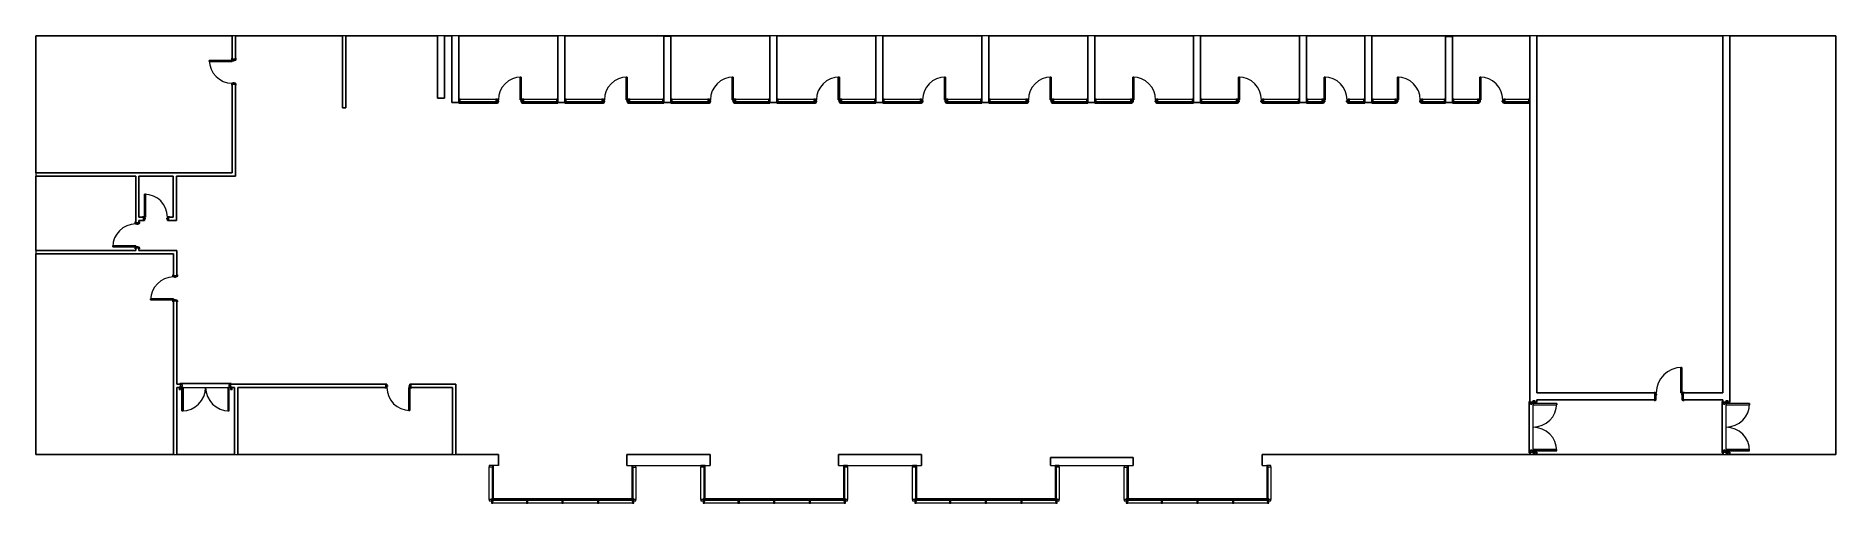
# Model space of a CAD drawing. Header units: millimetres. Extents: x -33192 to 31868, y -11449 to 5444.
import ezdxf

# ---------------------------------------------------------------- set-up
doc = ezdxf.new("R2010")
doc.units = ezdxf.units.MM
for name, color, linetype, lineweight in [('A-DOOR', 31, 'Continuous', 9), ('A-DOOR-FRAM', 31, 'Continuous', 18), ('A-GLAZ-CURT', 52, 'Continuous', 9), ('A-GLAZ-CWMG', 51, 'Continuous', 9), ('A-WALL', 113, 'Continuous', 9), ('A-WALL-PATT', 111, 'Continuous', 25), ('I-WALL', 2, 'Continuous', 9)]:
    doc.layers.add(name, color=color, linetype=linetype, lineweight=lineweight)
pattern_1 = [(0, (0, 0), (812.8, 203.2), [33.528, -576.072, 33.528, -576.072, -3251.2]), (0, (0, 0), (812.8, 203.2), [-1219.2, 33.528, -1185.672, 33.528, -576.072, -1422.4]), (0, (0, 0), (812.8, 203.2), [-3048, 33.528, -372.872, 33.528, -982.472]), (120, (304.8, 101.6), (-582.3764, 602.3054), [33.528, -576.072, 33.528, -576.072, -3251.2]), (120, (304.8, 101.6), (-582.3764, 602.3054), [-1219.2, 33.528, -1185.672, 33.528, -576.072, -1422.4]), (120, (304.8, 101.6), (-582.3764, 602.3054), [-3048, 33.528, -372.872, 33.528, -982.472]), (240, (406.4, 508), (-230.4236, -805.5054), [33.528, -576.072, 33.528, -576.072, -3251.2]), (240, (406.4, 508), (-230.4236, -805.5054), [-1219.2, 33.528, -1185.672, 33.528, -576.072, -1422.4]), (240, (406.4, 508), (-230.4236, -805.5054), [-3048, 33.528, -372.872, 33.528, -982.472])]

# ---------------------------------------------------------------- blocks, each defined once
blk = doc.blocks.new('System Panel - Glazed-310143-Level 0')
at = {"layer": 'A-GLAZ-CURT', "lineweight": 18}
for p, q in [((590.5, 49.5), (-590.5, 49.5)), ((-590.5, 49.5), (-590.5, 24.5)), ((-590.5, 24.5), (590.5, 24.5)), ((590.5, 24.5), (590.5, 49.5))]:
    blk.add_line(p, q, dxfattribs=at)
blk = doc.blocks.new('System Panel - Glazed-310155-Level 0')
at = {"layer": 'A-GLAZ-CURT', "lineweight": 18}
for p, q in [((606, 49), (-606, 49)), ((-606, 49), (-606, 25)), ((-606, 25), (606, 25)), ((606, 25), (606, 49))]:
    blk.add_line(p, q, dxfattribs=at)
blk = doc.blocks.new('System Panel - Glazed-310156-Level 0')
at = {"layer": 'A-GLAZ-CURT', "lineweight": 18}
for p, q in [((619, 49), (-619, 49)), ((-619, 49), (-619, 25)), ((-619, 25), (619, 25)), ((619, 25), (619, 49))]:
    blk.add_line(p, q, dxfattribs=at)
blk = doc.blocks.new('System Panel - Glazed-310164-Level 0')
at = {"layer": 'A-GLAZ-CURT', "lineweight": 18}
for p, q in [((583, 49.5), (-583, 49.5)), ((-583, 49.5), (-583, 24.5)), ((-583, 24.5), (583, 24.5)), ((583, 24.5), (583, 49.5))]:
    blk.add_line(p, q, dxfattribs=at)
blk = doc.blocks.new('Doors_IntSgl - 910x2110mm-305318-Level 0')
at = {"layer": 'A-DOOR'}
for p, q in [((-490, 80), (-450, 80)), ((-490, 60), (-490, 80)), ((-420, 60), (-490, 60)), ((-450, 80), (-424, 66)), ((490, 60), (420, 60)), ((424, 66), (450, 80)), ((450, 80), (490, 80)), ((490, 80), (490, 60)), ((-490, -80), (-490, -60)), ((-490, -60), (-420, -60)), ((-450, -80), (-490, -80)), ((-424, -66), (-450, -80)), ((375, -60), (413, -60)), ((375, -886), (375, -60)), ((375, -60), (375, -886)), ((413, -60), (375, -60)), ((413, -60), (413, -886)), ((413, -886), (413, -60)), ((420, -60), (490, -60)), ((450, -80), (424, -66)), ((490, -80), (450, -80)), ((490, -60), (490, -80)), ((413, -886), (375, -886)), ((375, -886), (413, -886))]:
    blk.add_line(p, q, dxfattribs=at)
for centre, radius, start, end in [((-428, 59), 8.06, 7.12502, 60.25512), ((428, 59), 8.06, 119.74488, 172.87498), ((-428, -59), 8.06, 299.74488, 352.87498), ((413, -60), 826, 180, 270), ((428, -59), 8.06, 187.12502, 240.25512)]:
    blk.add_arc(centre, radius, start, end, dxfattribs=at)
at = {"layer": 'A-DOOR-FRAM'}
for p, q in [((-447, 60), (-415, 60)), ((-447, -60), (-447, 60)), ((-415, 60), (-415, -60)), ((-415, 12), (-396, 12)), ((-415, -20), (-415, 12)), ((-396, 12), (-396, -20)), ((396, 12), (415, 12)), ((396, -20), (396, 12)), ((415, 60), (447, 60)), ((415, -60), (415, 60)), ((415, 12), (415, -20)), ((447, 60), (447, -60)), ((-415, -60), (-447, -60)), ((-396, -20), (-415, -20)), ((415, -20), (396, -20)), ((447, -60), (415, -60))]:
    blk.add_line(p, q, dxfattribs=at)
blk = doc.blocks.new('Doors_IntSgl - 910x2110mm-305475-Level 0')
at = {"layer": 'A-DOOR'}
for p, q in [((375, 886), (375, 60)), ((413, 886), (375, 886)), ((375, 60), (375, 886)), ((375, 886), (413, 886)), ((413, 60), (413, 886)), ((413, 886), (413, 60)), ((-450, 80), (-490, 80)), ((-490, 80), (-490, 60)), ((-490, 60), (-420, 60)), ((-424, 66), (-450, 80)), ((375, 60), (413, 60)), ((413, 60), (375, 60)), ((420, 60), (490, 60)), ((450, 80), (424, 66)), ((490, 80), (450, 80)), ((490, 60), (490, 80)), ((-490, -60), (-490, -80)), ((-420, -60), (-490, -60)), ((-490, -80), (-450, -80)), ((-450, -80), (-424, -66)), ((490, -60), (420, -60)), ((424, -66), (450, -80)), ((450, -80), (490, -80)), ((490, -80), (490, -60))]:
    blk.add_line(p, q, dxfattribs=at)
for centre, radius, start, end in [((413, 60), 826, 90, 180), ((-428, 59), 8.06, 7.12502, 60.25512), ((428, 59), 8.06, 119.74488, 172.87498), ((-428, -59), 8.06, 299.74488, 352.87498), ((428, -59), 8.06, 187.12502, 240.25512)]:
    blk.add_arc(centre, radius, start, end, dxfattribs=at)
at = {"layer": 'A-DOOR-FRAM'}
for p, q in [((-415, 60), (-447, 60)), ((-447, 60), (-447, -60)), ((-415, -60), (-415, 60)), ((-396, 20), (-415, 20)), ((-415, 20), (-415, -12)), ((-396, -12), (-396, 20)), ((415, 20), (396, 20)), ((396, 20), (396, -12)), ((415, 60), (415, -60)), ((447, 60), (415, 60)), ((415, -12), (415, 20)), ((447, -60), (447, 60)), ((-447, -60), (-415, -60)), ((-415, -12), (-396, -12)), ((396, -12), (415, -12)), ((415, -60), (447, -60))]:
    blk.add_line(p, q, dxfattribs=at)
blk = doc.blocks.new('Doors_ExtDbl_Flush - 1810x2110mm-305614-Level 0')
at = {"layer": 'A-DOOR'}
for p, q in [((-930, 90), (930, 90)), ((-930, 60), (-930, 90)), ((930, 90), (-930, 90)), ((-930, 90), (-930, 60)), ((930, 90), (930, 60)), ((930, 60), (930, 90)), ((-955, -42), (-905, -127)), ((-955, -127), (-905, -42)), ((-905, -42), (-955, -42)), ((-955, -42), (-955, -127)), ((-955, -127), (-905, -127)), ((-905, -127), (-905, -42)), ((-857, -54), (-854, -54)), ((-854, -54), (-854, -906)), ((-810, -54), (-854, -54)), ((-854, -54), (-810, -54)), ((-854, -906), (-854, -54)), ((-810, -906), (-810, -54)), ((-810, -54), (-810, -906)), ((-810, -54), (809, -54)), ((809, -54), (809, -906)), ((854, -54), (809, -54)), ((809, -54), (809, -906)), ((854, -54), (809, -54)), ((854, -906), (854, -54)), ((854, -906), (854, -54)), ((854, -54), (856, -54)), ((905, -42), (955, -127)), ((905, -127), (955, -42)), ((955, -42), (905, -42)), ((905, -42), (905, -127)), ((905, -127), (955, -127)), ((955, -127), (955, -42)), ((-854, -906), (-810, -906)), ((-854, -906), (-810, -906)), ((809, -906), (854, -906)), ((854, -906), (809, -906))]:
    blk.add_line(p, q, dxfattribs=at)
for centre, start, end in [((-854, -54), 270, 0), ((854, -54), 180, 270)]:
    blk.add_arc(centre, 852, start, end, dxfattribs=at)
at = {"layer": 'A-DOOR-FRAM'}
for p, q in [((-835, 35), (-905, 35)), ((-835, -7), (-835, 35)), ((905, 35), (834, 35)), ((834, 35), (834, -7)), ((-905, -54), (-857, -54)), ((-857, -54), (-857, -7)), ((-857, -7), (-835, -7)), ((834, -7), (856, -7)), ((856, -7), (856, -54)), ((856, -54), (905, -54))]:
    blk.add_line(p, q, dxfattribs=at)
blk = doc.blocks.new('Doors_ExtDbl_Flush - 1810x2110mm-305677-Level 0')
at = {"layer": 'A-DOOR'}
for p, q in [((-955, 23), (-905, -62)), ((-955, -62), (-905, 23)), ((-905, 23), (-955, 23)), ((-955, 23), (-955, -62)), ((-930, 155), (930, 155)), ((-930, 125), (-930, 155)), ((930, 155), (-930, 155)), ((-930, 155), (-930, 125)), ((-905, -62), (-905, 23)), ((-857, 11), (-854, 11)), ((-854, 11), (-854, -841)), ((-810, 11), (-854, 11)), ((-854, 11), (-810, 11)), ((-854, -841), (-854, 11)), ((-810, -841), (-810, 11)), ((-810, 11), (-810, -841)), ((-810, 11), (809, 11)), ((809, 11), (809, -841)), ((854, 11), (809, 11)), ((809, 11), (809, -841)), ((854, 11), (809, 11)), ((854, -841), (854, 11)), ((854, -841), (854, 11)), ((854, 11), (856, 11)), ((905, 23), (955, -62)), ((905, -62), (955, 23)), ((955, 23), (905, 23)), ((905, 23), (905, -62)), ((930, 155), (930, 125)), ((930, 125), (930, 155)), ((955, -62), (955, 23)), ((-955, -62), (-905, -62)), ((905, -62), (955, -62)), ((-854, -841), (-810, -841)), ((-854, -841), (-810, -841)), ((809, -841), (854, -841)), ((854, -841), (809, -841))]:
    blk.add_line(p, q, dxfattribs=at)
for centre, start, end in [((-854, 11), 270, 0), ((854, 11), 180, 270)]:
    blk.add_arc(centre, 852, start, end, dxfattribs=at)
at = {"layer": 'A-DOOR-FRAM'}
for p, q in [((-835, 100), (-905, 100)), ((-905, 11), (-857, 11)), ((-857, 11), (-857, 58)), ((-857, 58), (-835, 58)), ((-835, 58), (-835, 100)), ((905, 100), (834, 100)), ((834, 100), (834, 58)), ((834, 58), (856, 58)), ((856, 58), (856, 11)), ((856, 11), (905, 11))]:
    blk.add_line(p, q, dxfattribs=at)
blk = doc.blocks.new('Doors_IntSgl - 1010x2110mm-305970-Level 0')
at = {"layer": 'A-DOOR'}
for p, q in [((425, 1051), (425, 125)), ((463, 1051), (425, 1051)), ((425, 125), (425, 1051)), ((425, 1051), (463, 1051)), ((463, 125), (463, 1051)), ((463, 1051), (463, 125)), ((-500, 145), (-540, 145)), ((-540, 145), (-540, 125)), ((-540, 125), (-470, 125)), ((-474, 131), (-500, 145)), ((425, 125), (463, 125)), ((463, 125), (425, 125)), ((470, 125), (540, 125)), ((500, 145), (474, 131)), ((540, 145), (500, 145)), ((540, 125), (540, 145)), ((-540, -125), (-540, -145)), ((-470, -125), (-540, -125)), ((-540, -145), (-500, -145)), ((-500, -145), (-474, -131)), ((540, -125), (470, -125)), ((474, -131), (500, -145)), ((500, -145), (540, -145)), ((540, -145), (540, -125))]:
    blk.add_line(p, q, dxfattribs=at)
for centre, radius, start, end in [((463, 125), 926, 90, 180), ((-478, 124), 8.06, 7.12502, 60.25512), ((478, 124), 8.06, 119.74488, 172.87498), ((-478, -124), 8.06, 299.74488, 352.87498), ((478, -124), 8.06, 187.12502, 240.25512)]:
    blk.add_arc(centre, radius, start, end, dxfattribs=at)
at = {"layer": 'A-DOOR-FRAM'}
for p, q in [((-465, 125), (-497, 125)), ((-497, 125), (-497, -125)), ((-465, -125), (-465, 125)), ((-446, 85), (-465, 85)), ((-465, 85), (-465, 53)), ((-465, 53), (-446, 53)), ((-446, 53), (-446, 85)), ((465, 85), (446, 85)), ((446, 85), (446, 53)), ((446, 53), (465, 53)), ((465, 125), (465, -125)), ((497, 125), (465, 125)), ((465, 53), (465, 85)), ((497, -125), (497, 125)), ((-497, -125), (-465, -125)), ((465, -125), (497, -125))]:
    blk.add_line(p, q, dxfattribs=at)
blk = doc.blocks.new('Doors_IntSgl - 910x2110mm-306407-Level 0')
at = {"layer": 'A-DOOR'}
for p, q in [((375, 876), (375, 50)), ((413, 876), (375, 876)), ((375, 50), (375, 876)), ((375, 876), (413, 876)), ((413, 50), (413, 876)), ((413, 876), (413, 50)), ((-450, 70), (-490, 70)), ((-490, 70), (-490, 50)), ((-490, 50), (-420, 50)), ((-424, 56), (-450, 70)), ((375, 50), (413, 50)), ((413, 50), (375, 50)), ((420, 50), (490, 50)), ((450, 70), (424, 56)), ((490, 70), (450, 70)), ((490, 50), (490, 70)), ((-490, -50), (-490, -70)), ((-420, -50), (-490, -50)), ((-490, -70), (-450, -70)), ((-450, -70), (-424, -56)), ((490, -50), (420, -50)), ((424, -56), (450, -70)), ((450, -70), (490, -70)), ((490, -70), (490, -50))]:
    blk.add_line(p, q, dxfattribs=at)
for centre, radius, start, end in [((413, 50), 826, 90, 180), ((-428, 49), 8.06, 7.12502, 60.25512), ((428, 49), 8.06, 119.74488, 172.87498), ((-428, -49), 8.06, 299.74488, 352.87498), ((428, -49), 8.06, 187.12502, 240.25512)]:
    blk.add_arc(centre, radius, start, end, dxfattribs=at)
at = {"layer": 'A-DOOR-FRAM'}
for p, q in [((-415, 50), (-447, 50)), ((-447, 50), (-447, -50)), ((-415, -50), (-415, 50)), ((-396, 10), (-415, 10)), ((-415, 10), (-415, -22)), ((-396, -22), (-396, 10)), ((415, 10), (396, 10)), ((396, 10), (396, -22)), ((415, 50), (415, -50)), ((447, 50), (415, 50)), ((415, -22), (415, 10)), ((447, -50), (447, 50)), ((-447, -50), (-415, -50)), ((-415, -22), (-396, -22)), ((396, -22), (415, -22)), ((415, -50), (447, -50))]:
    blk.add_line(p, q, dxfattribs=at)
blk = doc.blocks.new('Doors_IntSgl - 910x2110mm-306756-Level 0')
at = {"layer": 'A-DOOR'}
for p, q in [((-490, 70), (-450, 70)), ((-490, 50), (-490, 70)), ((-420, 50), (-490, 50)), ((-450, 70), (-424, 56)), ((490, 50), (420, 50)), ((424, 56), (450, 70)), ((450, 70), (490, 70)), ((490, 70), (490, 50)), ((-490, -70), (-490, -50)), ((-490, -50), (-420, -50)), ((-450, -70), (-490, -70)), ((-424, -56), (-450, -70)), ((375, -50), (413, -50)), ((375, -876), (375, -50)), ((375, -50), (375, -876)), ((413, -50), (375, -50)), ((413, -50), (413, -876)), ((413, -876), (413, -50)), ((420, -50), (490, -50)), ((450, -70), (424, -56)), ((490, -70), (450, -70)), ((490, -50), (490, -70)), ((413, -876), (375, -876)), ((375, -876), (413, -876))]:
    blk.add_line(p, q, dxfattribs=at)
for centre, radius, start, end in [((-428, 49), 8.06, 7.12502, 60.25512), ((428, 49), 8.06, 119.74488, 172.87498), ((-428, -49), 8.06, 299.74488, 352.87498), ((413, -50), 826, 180, 270), ((428, -49), 8.06, 187.12502, 240.25512)]:
    blk.add_arc(centre, radius, start, end, dxfattribs=at)
at = {"layer": 'A-DOOR-FRAM'}
for p, q in [((-447, 50), (-415, 50)), ((-447, -50), (-447, 50)), ((-415, 50), (-415, -50)), ((-415, 22), (-396, 22)), ((-415, -10), (-415, 22)), ((-396, 22), (-396, -10)), ((396, 22), (415, 22)), ((396, -10), (396, 22)), ((415, 50), (447, 50)), ((415, -50), (415, 50)), ((415, 22), (415, -10)), ((447, 50), (447, -50)), ((-415, -50), (-447, -50)), ((-396, -10), (-415, -10)), ((415, -10), (396, -10)), ((447, -50), (415, -50))]:
    blk.add_line(p, q, dxfattribs=at)
blk = doc.blocks.new('System Panel - Glazed-316046-Level 0')
at = {"layer": 'A-GLAZ-CURT', "lineweight": 18}
for p, q in [((646.45, 49.5), (-646.45, 49.5)), ((-646.45, 49.5), (-646.45, 24.5)), ((-646.45, 24.5), (646.45, 24.5)), ((646.45, 24.5), (646.45, 49.5))]:
    blk.add_line(p, q, dxfattribs=at)
blk = doc.blocks.new('System Panel - Glazed-316111-Level 0')
at = {"layer": 'A-GLAZ-CURT', "lineweight": 18}
for p, q in [((589, 50), (-589, 50)), ((-589, 50), (-589, 24)), ((-589, 24), (589, 24)), ((589, 24), (589, 50))]:
    blk.add_line(p, q, dxfattribs=at)
blk = doc.blocks.new('System Panel - Glazed-316178-Level 0')
at = {"layer": 'A-GLAZ-CURT', "lineweight": 18}
for p, q in [((590, 49.5), (-590, 49.5)), ((-590, 49.5), (-590, 24.5)), ((-590, 24.5), (590, 24.5)), ((590, 24.5), (590, 49.5))]:
    blk.add_line(p, q, dxfattribs=at)
blk = doc.blocks.new('System Panel - Glazed-316371-Level 0')
at = {"layer": 'A-GLAZ-CURT', "lineweight": 18}
for p, q in [((642.45, 49.5), (-642.45, 49.5)), ((-642.45, 49.5), (-642.45, 24.5)), ((-642.45, 24.5), (642.45, 24.5)), ((642.45, 24.5), (642.45, 49.5))]:
    blk.add_line(p, q, dxfattribs=at)
blk = doc.blocks.new('System Panel - Glazed-316428-Level 0')
at = {"layer": 'A-GLAZ-CURT', "lineweight": 18}
for p, q in [((620.25, 49.5), (-620.25, 49.5)), ((-620.25, 49.5), (-620.25, 24.5)), ((-620.25, 24.5), (620.25, 24.5)), ((620.25, 24.5), (620.25, 49.5))]:
    blk.add_line(p, q, dxfattribs=at)
blk = doc.blocks.new('System Panel - Glazed-316485-Level 0')
at = {"layer": 'A-GLAZ-CURT', "lineweight": 18}
for p, q in [((620.225, 49.5), (-620.225, 49.5)), ((-620.225, 49.5), (-620.225, 24.5)), ((-620.225, 24.5), (620.225, 24.5)), ((620.225, 24.5), (620.225, 49.5))]:
    blk.add_line(p, q, dxfattribs=at)
blk = doc.blocks.new('System Panel - Glazed-316513-Level 0')
at = {"layer": 'A-GLAZ-CURT', "lineweight": 18}
for p, q in [((616.225, 49.5), (-616.225, 49.5)), ((-616.225, 49.5), (-616.225, 24.5)), ((-616.225, 24.5), (616.225, 24.5)), ((616.225, 24.5), (616.225, 49.5))]:
    blk.add_line(p, q, dxfattribs=at)
blk = doc.blocks.new('System Panel - Glazed-316539-Level 0')
at = {"layer": 'A-GLAZ-CURT', "lineweight": 18}
for p, q in [((256.0375, 49.5), (-256.0375, 49.5)), ((-256.0375, 49.5), (-256.0375, 24.5)), ((-256.0375, 24.5), (256.0375, 24.5)), ((256.0375, 24.5), (256.0375, 49.5))]:
    blk.add_line(p, q, dxfattribs=at)
blk = doc.blocks.new('System Panel - Glazed-316591-Level 0')
at = {"layer": 'A-GLAZ-CURT', "lineweight": 18}
for p, q in [((388.75, 49.5), (-388.75, 49.5)), ((-388.75, 49.5), (-388.75, 24.5)), ((-388.75, 24.5), (388.75, 24.5)), ((388.75, 24.5), (388.75, 49.5))]:
    blk.add_line(p, q, dxfattribs=at)
blk = doc.blocks.new('System Panel - Glazed-316647-Level 0')
at = {"layer": 'A-GLAZ-CURT', "lineweight": 18}
for p, q in [((426.3125, 49.5), (-426.3125, 49.5)), ((-426.3125, 49.5), (-426.3125, 24.5)), ((-426.3125, 24.5), (426.3125, 24.5)), ((426.3125, 24.5), (426.3125, 49.5))]:
    blk.add_line(p, q, dxfattribs=at)
blk = doc.blocks.new('System Panel - Glazed-316721-Level 0')
at = {"layer": 'A-GLAZ-CURT', "lineweight": 18}
for p, q in [((422.3125, 49.5), (-422.3125, 49.5)), ((-422.3125, 49.5), (-422.3125, 24.5)), ((-422.3125, 24.5), (422.3125, 24.5)), ((422.3125, 24.5), (422.3125, 49.5))]:
    blk.add_line(p, q, dxfattribs=at)
blk = doc.blocks.new('Rectangular Mullion - 50x150mm-310141-Level 0')
at = {"layer": 'A-GLAZ-CWMG'}
for p, q in [((-16807, -11324), (-16807, -10143)), ((-16657, -11324), (-16657, -10143))]:
    blk.add_line(p, q, dxfattribs=at)
blk = doc.blocks.new('Rectangular Mullion - 50x150mm-310229-Level 0')
at = {"layer": 'A-GLAZ-CWMG', "lineweight": 18}
for p, q in [((-50, 75), (0, 75)), ((-50, -75), (-50, 75)), ((0, 75), (0, -75)), ((0, -75), (-50, -75))]:
    blk.add_line(p, q, dxfattribs=at)
blk = doc.blocks.new('Rectangular Mullion - 50x150mm-310233-Level 0')
at = {"layer": 'A-GLAZ-CWMG', "lineweight": 18}
for p, q in [((0, 75), (-50, 75)), ((-50, 75), (-50, -75)), ((0, -75), (0, 75)), ((-50, -75), (0, -75))]:
    blk.add_line(p, q, dxfattribs=at)
blk = doc.blocks.new('Rectangular Mullion - 50x150mm-310148-Level 0')
at = {"layer": 'A-GLAZ-CWMG'}
for p, q in [((-15469, -11299), (-16682, -11299)), ((-15469, -11449), (-16682, -11449))]:
    blk.add_line(p, q, dxfattribs=at)
blk = doc.blocks.new('Rectangular Mullion - 50x150mm-310149-Level 0')
at = {"layer": 'A-GLAZ-CWMG'}
for p, q in [((-14182, -11299), (-15419, -11299)), ((-14182, -11449), (-15419, -11449))]:
    blk.add_line(p, q, dxfattribs=at)
blk = doc.blocks.new('Rectangular Mullion - 50x150mm-310152-Level 0')
at = {"layer": 'A-GLAZ-CWMG', "lineweight": 18}
for p, q in [((-25, 75), (25, 75)), ((-25, -75), (-25, 75)), ((25, 75), (25, -75)), ((25, -75), (-25, -75))]:
    blk.add_line(p, q, dxfattribs=at)
blk = doc.blocks.new('Rectangular Mullion - 50x150mm-310162-Level 0')
at = {"layer": 'A-GLAZ-CWMG'}
for p, q in [((-11657, -10158), (-11657, -11324)), ((-11507, -10158), (-11507, -11324))]:
    blk.add_line(p, q, dxfattribs=at)
blk = doc.blocks.new('Rectangular Mullion - 50x150mm-310168-Level 0')
at = {"layer": 'A-GLAZ-CWMG'}
for p, q in [((-17864, 3159), (-16571, 3159)), ((-17864, 3009), (-16571, 3009))]:
    blk.add_line(p, q, dxfattribs=at)
blk = doc.blocks.new('Rectangular Mullion - 50x150mm-316048-Level 0')
at = {"layer": 'A-GLAZ-CWMG', "lineweight": 18}
for p, q in [((-50, 75), (0, 75)), ((-50, -75), (-50, 75)), ((0, 75), (0, -75)), ((0, -75), (-50, -75))]:
    blk.add_line(p, q, dxfattribs=at)
blk = doc.blocks.new('Rectangular Mullion - 50x150mm-316049-Level 0')
at = {"layer": 'A-GLAZ-CWMG', "lineweight": 18}
for p, q in [((0, 75), (-50, 75)), ((-50, 75), (-50, -75)), ((0, -75), (0, 75)), ((-50, -75), (0, -75))]:
    blk.add_line(p, q, dxfattribs=at)
blk = doc.blocks.new('Rectangular Mullion - 50x150mm-315951-Level 0')
at = {"layer": 'A-GLAZ-CWMG'}
for p, q in [((-15561, 3159), (-14384, 3159)), ((-15561, 3009), (-14384, 3009))]:
    blk.add_line(p, q, dxfattribs=at)
blk = doc.blocks.new('Rectangular Mullion - 50x150mm-310173-Level 0')
at = {"layer": 'A-GLAZ-CWMG'}
for p, q in [((-11729, 3159), (-10549, 3159)), ((-11729, 3009), (-10549, 3009))]:
    blk.add_line(p, q, dxfattribs=at)
blk = doc.blocks.new('Rectangular Mullion - 50x150mm-310183-Level 0')
at = {"layer": 'A-GLAZ-CWMG'}
for p, q in [((1300, 3159), (2585, 3159)), ((1300, 3009), (2585, 3009))]:
    blk.add_line(p, q, dxfattribs=at)
blk = doc.blocks.new('Rectangular Mullion - 50x150mm-310193-Level 0')
at = {"layer": 'A-GLAZ-CWMG'}
for p, q in [((5125, 3159), (6366, 3159)), ((5125, 3009), (6366, 3009))]:
    blk.add_line(p, q, dxfattribs=at)
blk = doc.blocks.new('Rectangular Mullion - 50x150mm-V1-Level 0')
at = {"layer": 'A-GLAZ-CWMG'}
for p, q in [((8950, 3159), (10191, 3159)), ((8950, 3009), (10191, 3009))]:
    blk.add_line(p, q, dxfattribs=at)
blk = doc.blocks.new('Rectangular Mullion - 50x150mm-310205-Level 0')
at = {"layer": 'A-GLAZ-CWMG'}
for p, q in [((11193, 3159), (12425, 3159)), ((11193, 3009), (12425, 3009))]:
    blk.add_line(p, q, dxfattribs=at)
blk = doc.blocks.new('Rectangular Mullion - 50x150mm-310210-Level 0')
at = {"layer": 'A-GLAZ-CWMG'}
for p, q in [((12775, 3159), (13287, 3159)), ((12775, 3009), (13287, 3009))]:
    blk.add_line(p, q, dxfattribs=at)
blk = doc.blocks.new('Rectangular Mullion - 50x150mm-310215-Level 0')
at = {"layer": 'A-GLAZ-CWMG'}
for p, q in [((15143, 3159), (15921, 3159)), ((15143, 3009), (15921, 3009))]:
    blk.add_line(p, q, dxfattribs=at)
blk = doc.blocks.new('Rectangular Mullion - 50x150mm-310220-Level 0')
at = {"layer": 'A-GLAZ-CWMG'}
for p, q in [((18058, 3159), (18911, 3159)), ((18058, 3009), (18911, 3009))]:
    blk.add_line(p, q, dxfattribs=at)
blk = doc.blocks.new('Rectangular Mullion - 50x150mm-310225-Level 0')
at = {"layer": 'A-GLAZ-CWMG'}
for p, q in [((19913, 3159), (20757, 3159)), ((19913, 3009), (20757, 3009))]:
    blk.add_line(p, q, dxfattribs=at)

msp = doc.modelspace()

# ---------------------------------------------------------------- hatches: boundary and pattern name
at = {"layer": 'A-WALL-PATT', "lineweight": 9}
h = msp.add_hatch(dxfattribs=at)
h.set_pattern_fill('FP_15', color=256, style=0, pattern_type=2)
h.set_pattern_definition(pattern_1)
h.paths.add_polyline_path([(-14094, 3046), (-14081, 3046), (-14081, 5444), (-14094, 5444), (-14094, 3121)], flags=0)
h = msp.add_hatch(dxfattribs=at)
h.set_pattern_fill('FP_15', color=256, style=0, pattern_type=2)
h.set_pattern_definition(pattern_1)
h.paths.add_polyline_path([(-6416, 3134), (-6416, 5444), (-6428, 5444), (-6428, 3134)], flags=0)
h = msp.add_hatch(dxfattribs=at)
h.set_pattern_fill('FP_15', color=256, style=0, pattern_type=2)
h.set_pattern_definition(pattern_1)
h.paths.add_polyline_path([(8650, 3046), (8663, 3046), (8663, 5444), (8650, 5444), (8650, 3134)], flags=0)
h = msp.add_hatch(dxfattribs=at)
h.set_pattern_fill('FP_15', color=256, style=0, pattern_type=2)
h.set_pattern_definition(pattern_1)
h.paths.add_polyline_path([(-25902, -9691), (-25902, -7272), (-25914, -7272), (-25914, -9691)], flags=0)
h = msp.add_hatch(dxfattribs=at)
h.set_pattern_fill('FP_15', color=256, style=0, pattern_type=2)
h.set_pattern_definition(pattern_1)
h.paths.add_polyline_path([(-18032, -9691), (-18019, -9691), (-18019, -7164), (-18032, -7164), (-18032, -7283)], flags=0)

# ---------------------------------------------------------------- linework, layer by layer
at = {"layer": 'A-WALL', "lineweight": 25}
for p, q in [((-33192, 5444), (-26101, 5444)), ((-33192, 492), (-33192, 5444)), ((-25981, 5444), (-22112, 5444)), ((-21992, 5444), (-18679, 5444)), ((-18429, 5444), (-18164, 5444)), ((-17914, 5444), (-14331, 5444)), ((-14081, 5444), (-6666, 5444)), ((-6416, 5444), (-2833, 5444)), ((-2583, 5444), (1000, 5444)), ((1250, 5444), (4825, 5444)), ((5075, 5444), (8650, 5444)), ((8900, 5444), (12475, 5444)), ((12725, 5444), (14843, 5444)), ((15093, 5444), (20807, 5444)), ((21057, 5444), (27780, 5444)), ((28030, 5444), (31868, 5444)), ((31868, 5444), (31868, -9691)), ((-33192, -2311), (-33192, 372)), ((-33192, -9691), (-33192, -2431)), ((-28222, -9691), (-33192, -9691)), ((-26022, -9691), (-28102, -9691)), ((-18139, -9691), (-25902, -9691)), ((-16474, -9691), (-18019, -9691)), ((-16474, -10093), (-16474, -9691)), ((-8829, -9691), (-11834, -9691)), ((-11834, -9691), (-11834, -10093)), ((-8829, -10093), (-8829, -9691)), ((-1189, -9691), (-4189, -9691)), ((-4189, -9691), (-4189, -10093)), ((-1189, -10093), (-1189, -9691)), ((20807, -9691), (11126, -9691)), ((11126, -9691), (11126, -10093)), ((27780, -9691), (21057, -9691)), ((31868, -9691), (28030, -9691)), ((6466, -9803), (3471, -9803)), ((3471, -9803), (3471, -10093)), ((6466, -10093), (6466, -9803))]:
    msp.add_line(p, q, dxfattribs=at)
at = {"layer": 'A-WALL'}
for p, q in [((-25981, 5444), (-26101, 5444)), ((-21992, 5444), (-22112, 5444)), ((-18429, 5444), (-18679, 5444)), ((-17914, 5444), (-18164, 5444)), ((-14081, 5444), (-14331, 5444)), ((-6416, 5444), (-6666, 5444)), ((-2583, 5444), (-2833, 5444)), ((1250, 5444), (1000, 5444)), ((5075, 5444), (4825, 5444)), ((8900, 5444), (8650, 5444)), ((12725, 5444), (12475, 5444)), ((15093, 5444), (14843, 5444)), ((21057, 5444), (20807, 5444)), ((28030, 5444), (27780, 5444)), ((-33192, 492), (-33192, 372)), ((-33192, -2311), (-33192, -2431)), ((25317, -7707), (25317, -7482)), ((-28222, -9691), (-28102, -9691)), ((-26022, -9691), (-25902, -9691)), ((-18139, -9691), (-18019, -9691)), ((20807, -9691), (21057, -9691)), ((20820, -9623), (20820, -9691)), ((20910, -9623), (20820, -9623)), ((21045, -9623), (20995, -9623)), ((21045, -9691), (21045, -9623)), ((27780, -9691), (28030, -9691)), ((27792, -9623), (27792, -9691)), ((27882, -9623), (27792, -9623)), ((28017, -9623), (27967, -9623)), ((28017, -9691), (28017, -9623))]:
    msp.add_line(p, q, dxfattribs=at)
for points in [[(-16474, -10093), (-16657, -10093)], [(-11834, -10093), (-8829, -10093)], [(-4189, -10093), (-1189, -10093)], [(3471, -10093), (6466, -10093)], [(11126, -10093), (11292, -10093)]]:
    msp.add_lwpolyline(points, dxfattribs=at)
at = {"layer": 'I-WALL', "lineweight": 25}
for p, q in [((-26101, 5444), (-26101, 4604)), ((-25981, 4604), (-25981, 5444)), ((-22112, 5444), (-22112, 2847)), ((-21992, 2847), (-21992, 5444)), ((-18679, 5444), (-18679, 3192)), ((-18429, 3192), (-18429, 5444)), ((-18164, 5444), (-18164, 3034)), ((-17914, 3034), (-17914, 5444)), ((-14331, 5444), (-14331, 3134)), ((-14081, 3034), (-14081, 5444)), ((-10499, 5432), (-10499, 3034)), ((-10249, 5432), (-10499, 5432)), ((-10249, 3034), (-10249, 5432)), ((-6666, 5444), (-6666, 3034)), ((-6416, 3034), (-6416, 5444)), ((-2833, 5444), (-2833, 3034)), ((-2583, 3034), (-2583, 5444)), ((1000, 5444), (1000, 3034)), ((1250, 3034), (1250, 5444)), ((4825, 5444), (4825, 3034)), ((5075, 3034), (5075, 5444)), ((8650, 5444), (8650, 3034)), ((8900, 3034), (8900, 5444)), ((12475, 5444), (12475, 3034)), ((12725, 3034), (12725, 5444)), ((14843, 5444), (14843, 3034)), ((15093, 3034), (15093, 5444)), ((17758, 5421), (17758, 3034)), ((18008, 5421), (17758, 5421)), ((18008, 3034), (18008, 5421)), ((20807, 5444), (20807, -7800)), ((21057, -7469), (21057, 5444)), ((27780, 5444), (27780, -7469)), ((28030, -7800), (28030, 5444)), ((-26101, 4604), (-25981, 4604)), ((-26101, 3694), (-26101, 492)), ((-25981, 372), (-25981, 3694)), ((-22112, 2847), (-21992, 2847)), ((-18679, 3192), (-18429, 3192)), ((-18164, 3034), (-17914, 3034)), ((-14331, 3134), (-14334, 3134)), ((-14334, 3134), (-14334, 3034)), ((-14334, 3034), (-14081, 3034)), ((-10499, 3034), (-10249, 3034)), ((-6666, 3034), (-6416, 3034)), ((-2833, 3034), (-2583, 3034)), ((1000, 3034), (1250, 3034)), ((4825, 3034), (5075, 3034)), ((8650, 3034), (8900, 3034)), ((12475, 3034), (12725, 3034)), ((14843, 3034), (15093, 3034)), ((17758, 3034), (18008, 3034)), ((-26101, 492), (-33192, 492)), ((-33192, 372), (-29589, 372)), ((-29589, 372), (-29589, -1314)), ((-29469, 372), (-28239, 372)), ((-29469, -1108), (-29469, 372)), ((-28239, 372), (-28239, -1108)), ((-28119, 372), (-25981, 372)), ((-28119, -1228), (-28119, 372)), ((-29309, -1108), (-29469, -1108)), ((-29469, -1228), (-29309, -1228)), ((-29469, -1314), (-29469, -1228)), ((-29309, -1228), (-29309, -1108)), ((-28239, -1108), (-28399, -1108)), ((-28399, -1108), (-28399, -1228)), ((-28399, -1228), (-28119, -1228)), ((-29589, -1314), (-29469, -1314)), ((-29589, -2311), (-33192, -2311)), ((-33192, -2431), (-28222, -2431)), ((-29589, -2224), (-29589, -2311)), ((-29469, -2224), (-29589, -2224)), ((-29469, -2311), (-29469, -2224)), ((-28102, -2311), (-29469, -2311)), ((-28222, -2431), (-28222, -3231)), ((-28102, -3231), (-28102, -2311)), ((-28222, -3231), (-28102, -3231)), ((-28222, -4141), (-28222, -9691)), ((-28102, -4141), (-28222, -4141)), ((-28102, -7152), (-28102, -4141)), ((-27967, -7152), (-28102, -7152)), ((-27967, -7254), (-27967, -7152)), ((-20549, -7152), (-26157, -7152)), ((-26157, -7152), (-26157, -7254)), ((-20549, -7272), (-20549, -7152)), ((-18019, -7152), (-19639, -7152)), ((-19639, -7152), (-19639, -7272)), ((-18019, -9691), (-18019, -7152)), ((-28102, -9691), (-28102, -7272)), ((-28102, -7272), (-28017, -7272)), ((-26107, -7272), (-26022, -7272)), ((-26022, -7272), (-26022, -9691)), ((-25902, -7272), (-20549, -7272)), ((-25902, -9691), (-25902, -7272)), ((-19639, -7272), (-18139, -7272)), ((-18139, -7272), (-18139, -9691)), ((20807, -7800), (20910, -7800)), ((20995, -7800), (21057, -7800)), ((25330, -7469), (21057, -7469)), ((21057, -7800), (21057, -7719)), ((21057, -7719), (25330, -7719)), ((25330, -7719), (25330, -7469)), ((27780, -7469), (26340, -7469)), ((26340, -7469), (26340, -7719)), ((26340, -7719), (27780, -7719)), ((27780, -7719), (27780, -7800)), ((27780, -7800), (27882, -7800)), ((27967, -7800), (28030, -7800)), ((20807, -9610), (20807, -9691)), ((20910, -9610), (20807, -9610)), ((21057, -9610), (20995, -9610)), ((21057, -9691), (21057, -9610)), ((27780, -9610), (27780, -9691)), ((27882, -9610), (27780, -9610)), ((28030, -9610), (27967, -9610)), ((28030, -9691), (28030, -9610))]:
    msp.add_line(p, q, dxfattribs=at)

# ---------------------------------------------------------------- block references
at = {"layer": 'A-DOOR'}
for name, p, rotation in [('Doors_IntSgl - 910x2110mm-305475-Level 0', (-26041, 4149), 89.99999999999993), ('Doors_IntSgl - 910x2110mm-306756-Level 0', (6863, 3084), 180), ('Doors_IntSgl - 910x2110mm-306756-Level 0', (10688, 3084), 180), ('Doors_IntSgl - 910x2110mm-306756-Level 0', (13784, 3084), 180), ('Doors_IntSgl - 910x2110mm-306756-Level 0', (16426, 3084), 180), ('Doors_IntSgl - 910x2110mm-306756-Level 0', (19408, 3084), 180), ('Doors_IntSgl - 910x2110mm-305318-Level 0', (-28854, -1168), 180), ('Doors_IntSgl - 910x2110mm-305318-Level 0', (-29529, -1769), 269.9999999999999), ('Doors_IntSgl - 910x2110mm-305318-Level 0', (-28162, -3686), 269.9999999999999), ('Doors_ExtDbl_Flush - 1810x2110mm-305677-Level 0', (20932, -8705), 89.99999999999991), ('Doors_ExtDbl_Flush - 1810x2110mm-305677-Level 0', (27905, -8705), 89.99999999999991)]:
    msp.add_blockref(name, p, dxfattribs=dict(at, rotation=rotation))
for name, p in [('Doors_IntSgl - 910x2110mm-306407-Level 0', (-16066, 3084)), ('Doors_IntSgl - 910x2110mm-306407-Level 0', (-12234, 3084)), ('Doors_IntSgl - 910x2110mm-306407-Level 0', (-8401, 3084)), ('Doors_IntSgl - 910x2110mm-306407-Level 0', (-4568, 3084)), ('Doors_IntSgl - 910x2110mm-306407-Level 0', (-735, 3084)), ('Doors_IntSgl - 910x2110mm-306407-Level 0', (3090, 3084)), ('Doors_ExtDbl_Flush - 1810x2110mm-305614-Level 0', (-27062, -7212)), ('Doors_IntSgl - 910x2110mm-305318-Level 0', (-20094, -7212)), ('Doors_IntSgl - 1010x2110mm-305970-Level 0', (25835, -7594))]:
    msp.add_blockref(name, p, dxfattribs=at)
at = {"layer": 'A-GLAZ-CURT'}
for name, p, rotation in [('System Panel - Glazed-316046-Level 0', (-17218, 3084), 180), ('System Panel - Glazed-316111-Level 0', (-14973, 3084), 180), ('System Panel - Glazed-316046-Level 0', (-13385, 3084), 180), ('System Panel - Glazed-316178-Level 0', (-11139, 3084), 180), ('System Panel - Glazed-316046-Level 0', (-9552, 3084), 180), ('System Panel - Glazed-316178-Level 0', (-7306, 3084), 180), ('System Panel - Glazed-316046-Level 0', (-5719, 3084), 180), ('System Panel - Glazed-316178-Level 0', (-3473, 3084), 180), ('System Panel - Glazed-316046-Level 0', (-1886, 3084), 180), ('System Panel - Glazed-316178-Level 0', (360, 3084), 180), ('System Panel - Glazed-316371-Level 0', (1943, 3084), 180), ('System Panel - Glazed-316178-Level 0', (4185, 3084), 180), ('System Panel - Glazed-316428-Level 0', (5745, 3084), 180), ('System Panel - Glazed-316428-Level 0', (7980, 3084), 180), ('System Panel - Glazed-316485-Level 0', (9570, 3084), 180), ('System Panel - Glazed-316513-Level 0', (11809, 3084), 180), ('System Panel - Glazed-316539-Level 0', (13031, 3084), 180), ('System Panel - Glazed-316539-Level 0', (14537, 3084), 180), ('System Panel - Glazed-316591-Level 0', (15532, 3084), 180), ('System Panel - Glazed-316591-Level 0', (17319, 3084), 180), ('System Panel - Glazed-316647-Level 0', (18484, 3084), 180), ('System Panel - Glazed-316721-Level 0', (20335, 3084), 180), ('System Panel - Glazed-310143-Level 0', (-16732, -10734), 269.9999999999999), ('System Panel - Glazed-310164-Level 0', (-11582, -10741), 89.99999999999991), ('System Panel - Glazed-310143-Level 0', (-9082, -10734), 269.9999999999999), ('System Panel - Glazed-310143-Level 0', (-3933, -10734), 89.99999999999991), ('System Panel - Glazed-310143-Level 0', (-1432, -10734), 269.9999999999999), ('System Panel - Glazed-310143-Level 0', (3717, -10734), 89.99999999999991), ('System Panel - Glazed-310164-Level 0', (6217, -10741), 269.9999999999999), ('System Panel - Glazed-310143-Level 0', (11367, -10734), 89.99999999999991)]:
    msp.add_blockref(name, p, dxfattribs=dict(at, rotation=rotation))
for name, p in [('System Panel - Glazed-310155-Level 0', (-16076, -11374)), ('System Panel - Glazed-310156-Level 0', (-14801, -11374)), ('System Panel - Glazed-310156-Level 0', (-13513, -11374)), ('System Panel - Glazed-310155-Level 0', (-12238, -11374)), ('System Panel - Glazed-310155-Level 0', (-8426, -11374)), ('System Panel - Glazed-310156-Level 0', (-7151, -11374)), ('System Panel - Glazed-310156-Level 0', (-5864, -11374)), ('System Panel - Glazed-310155-Level 0', (-4589, -11374)), ('System Panel - Glazed-310155-Level 0', (-776, -11374)), ('System Panel - Glazed-310156-Level 0', (499, -11374)), ('System Panel - Glazed-310156-Level 0', (1786, -11374)), ('System Panel - Glazed-310155-Level 0', (3061, -11374)), ('System Panel - Glazed-310155-Level 0', (6874, -11374)), ('System Panel - Glazed-310156-Level 0', (8149, -11374)), ('System Panel - Glazed-310156-Level 0', (9436, -11374)), ('System Panel - Glazed-310155-Level 0', (10711, -11374))]:
    msp.add_blockref(name, p, dxfattribs=at)
at = {"layer": 'A-GLAZ-CWMG', "extrusion": (0, 0, -1)}
for p in [(17914, 3084), (15611, 3084), (14081, 3084), (11779, 3084), (10249, 3084), (7946, 3084), (6416, 3084), (4113, 3084), (2583, 3084), (280, 3084), (-1250, 3084), (-3545, 3084), (-5075, 3084), (-7310, 3084), (-8900, 3084), (-11143, 3084), (-12725, 3084), (-14231, 3084), (-15093, 3084), (-16881, 3084), (-18008, 3084), (-19863, 3084)]:
    msp.add_blockref('Rectangular Mullion - 50x150mm-316048-Level 0', p, dxfattribs=at)
at = {"layer": 'A-GLAZ-CWMG'}
for name, p in [('Rectangular Mullion - 50x150mm-310168-Level 0', (0, 0)), ('Rectangular Mullion - 50x150mm-316049-Level 0', (-16521, 3084)), ('Rectangular Mullion - 50x150mm-315951-Level 0', (0, 0)), ('Rectangular Mullion - 50x150mm-316049-Level 0', (-14334, 3084)), ('Rectangular Mullion - 50x150mm-310168-Level 0', (3833, 0)), ('Rectangular Mullion - 50x150mm-316049-Level 0', (-12689, 3084)), ('Rectangular Mullion - 50x150mm-310173-Level 0', (0, 0)), ('Rectangular Mullion - 50x150mm-316049-Level 0', (-10499, 3084)), ('Rectangular Mullion - 50x150mm-310168-Level 0', (7666, 0)), ('Rectangular Mullion - 50x150mm-316049-Level 0', (-8856, 3084)), ('Rectangular Mullion - 50x150mm-310173-Level 0', (3833, 0)), ('Rectangular Mullion - 50x150mm-316049-Level 0', (-6666, 3084)), ('Rectangular Mullion - 50x150mm-310168-Level 0', (11499, 0)), ('Rectangular Mullion - 50x150mm-316049-Level 0', (-5023, 3084)), ('Rectangular Mullion - 50x150mm-310173-Level 0', (7666, 0)), ('Rectangular Mullion - 50x150mm-316049-Level 0', (-2833, 3084)), ('Rectangular Mullion - 50x150mm-310168-Level 0', (15332, 0)), ('Rectangular Mullion - 50x150mm-316049-Level 0', (-1190, 3084)), ('Rectangular Mullion - 50x150mm-310173-Level 0', (11499, 0)), ('Rectangular Mullion - 50x150mm-316049-Level 0', (1000, 3084)), ('Rectangular Mullion - 50x150mm-310183-Level 0', (0, 0)), ('Rectangular Mullion - 50x150mm-316049-Level 0', (2635, 3084)), ('Rectangular Mullion - 50x150mm-310173-Level 0', (15324, 0)), ('Rectangular Mullion - 50x150mm-316049-Level 0', (4825, 3084)), ('Rectangular Mullion - 50x150mm-310193-Level 0', (0, 0)), ('Rectangular Mullion - 50x150mm-316049-Level 0', (6416, 3084)), ('Rectangular Mullion - 50x150mm-310193-Level 0', (2234, 0)), ('Rectangular Mullion - 50x150mm-316049-Level 0', (8650, 3084)), ('Rectangular Mullion - 50x150mm-V1-Level 0', (0, 0)), ('Rectangular Mullion - 50x150mm-316049-Level 0', (10241, 3084)), ('Rectangular Mullion - 50x150mm-310205-Level 0', (0, 0)), ('Rectangular Mullion - 50x150mm-316049-Level 0', (12475, 3084)), ('Rectangular Mullion - 50x150mm-310210-Level 0', (0, 0)), ('Rectangular Mullion - 50x150mm-316049-Level 0', (13337, 3084)), ('Rectangular Mullion - 50x150mm-310210-Level 0', (1506, 0)), ('Rectangular Mullion - 50x150mm-316049-Level 0', (14843, 3084)), ('Rectangular Mullion - 50x150mm-310215-Level 0', (0, 0)), ('Rectangular Mullion - 50x150mm-316049-Level 0', (15971, 3084)), ('Rectangular Mullion - 50x150mm-310215-Level 0', (1788, 0)), ('Rectangular Mullion - 50x150mm-316049-Level 0', (17758, 3084)), ('Rectangular Mullion - 50x150mm-310220-Level 0', (0, 0)), ('Rectangular Mullion - 50x150mm-316049-Level 0', (18961, 3084)), ('Rectangular Mullion - 50x150mm-310225-Level 0', (0, 0)), ('Rectangular Mullion - 50x150mm-316049-Level 0', (20807, 3084)), ('Rectangular Mullion - 50x150mm-310141-Level 0', (0, 0)), ('Rectangular Mullion - 50x150mm-310162-Level 0', (0, 0)), ('Rectangular Mullion - 50x150mm-310141-Level 0', (7649, 0)), ('Rectangular Mullion - 50x150mm-310141-Level 0', (15299, 0)), ('Rectangular Mullion - 50x150mm-310148-Level 0', (0, 0)), ('Rectangular Mullion - 50x150mm-310149-Level 0', (0, 0)), ('Rectangular Mullion - 50x150mm-310149-Level 0', (1287, 0)), ('Rectangular Mullion - 50x150mm-310148-Level 0', (3837, 0)), ('Rectangular Mullion - 50x150mm-310148-Level 0', (7649, 0)), ('Rectangular Mullion - 50x150mm-310149-Level 0', (7649, 0)), ('Rectangular Mullion - 50x150mm-310149-Level 0', (8937, 0)), ('Rectangular Mullion - 50x150mm-310148-Level 0', (11487, 0)), ('Rectangular Mullion - 50x150mm-310148-Level 0', (15299, 0)), ('Rectangular Mullion - 50x150mm-310149-Level 0', (15299, 0)), ('Rectangular Mullion - 50x150mm-310149-Level 0', (16587, 0)), ('Rectangular Mullion - 50x150mm-310148-Level 0', (19137, 0)), ('Rectangular Mullion - 50x150mm-310148-Level 0', (22949, 0)), ('Rectangular Mullion - 50x150mm-310149-Level 0', (22949, 0)), ('Rectangular Mullion - 50x150mm-310149-Level 0', (24237, 0)), ('Rectangular Mullion - 50x150mm-310148-Level 0', (26787, 0))]:
    msp.add_blockref(name, p, dxfattribs=at)
for name, p, rotation in [('Rectangular Mullion - 50x150mm-310233-Level 0', (-16732, -10093), 89.99999999999991), ('Rectangular Mullion - 50x150mm-310233-Level 0', (-9082, -10093), 89.99999999999991), ('Rectangular Mullion - 50x150mm-310141-Level 0', (-20664, -21467), 180), ('Rectangular Mullion - 50x150mm-310233-Level 0', (-1432, -10093), 89.99999999999991), ('Rectangular Mullion - 50x150mm-310141-Level 0', (-13014, -21467), 180), ('Rectangular Mullion - 50x150mm-310233-Level 0', (6217, -10108), 89.99999999999991), ('Rectangular Mullion - 50x150mm-310162-Level 0', (-5364, -21482), 180), ('Rectangular Mullion - 50x150mm-310141-Level 0', (-5364, -21467), 180), ('Rectangular Mullion - 50x150mm-310233-Level 0', (-16732, -11374), 180), ('Rectangular Mullion - 50x150mm-310233-Level 0', (-11582, -11374), 269.9999999999999), ('Rectangular Mullion - 50x150mm-310233-Level 0', (-9082, -11374), 180), ('Rectangular Mullion - 50x150mm-310233-Level 0', (-3933, -11374), 269.9999999999999), ('Rectangular Mullion - 50x150mm-310233-Level 0', (-1432, -11374), 180), ('Rectangular Mullion - 50x150mm-310233-Level 0', (3717, -11374), 269.9999999999999), ('Rectangular Mullion - 50x150mm-310233-Level 0', (6217, -11374), 180), ('Rectangular Mullion - 50x150mm-310233-Level 0', (11367, -11374), 269.9999999999999)]:
    msp.add_blockref(name, p, dxfattribs=dict(at, rotation=rotation))
at = {"layer": 'A-GLAZ-CWMG', "extrusion": (0, 0, -1)}
for name, p, rotation in [('Rectangular Mullion - 50x150mm-310229-Level 0', (11582, -10108), 90.0000000000001), ('Rectangular Mullion - 50x150mm-310229-Level 0', (3933, -10093), 90.0000000000001), ('Rectangular Mullion - 50x150mm-310229-Level 0', (-3717, -10093), 90.0000000000001), ('Rectangular Mullion - 50x150mm-310229-Level 0', (-11367, -10093), 90.0000000000001), ('Rectangular Mullion - 50x150mm-310229-Level 0', (16732, -11374), 270.0000000000001), ('Rectangular Mullion - 50x150mm-310152-Level 0', (15444, -11374), 180), ('Rectangular Mullion - 50x150mm-310152-Level 0', (14157, -11374), 180), ('Rectangular Mullion - 50x150mm-310152-Level 0', (12869, -11374), 180), ('Rectangular Mullion - 50x150mm-310229-Level 0', (11582, -11374), 180), ('Rectangular Mullion - 50x150mm-310229-Level 0', (9082, -11374), 270.0000000000001), ('Rectangular Mullion - 50x150mm-310152-Level 0', (7795, -11374), 180), ('Rectangular Mullion - 50x150mm-310152-Level 0', (6508, -11374), 180), ('Rectangular Mullion - 50x150mm-310152-Level 0', (5220, -11374), 180), ('Rectangular Mullion - 50x150mm-310229-Level 0', (3933, -11374), 180), ('Rectangular Mullion - 50x150mm-310229-Level 0', (1432, -11374), 270.0000000000001), ('Rectangular Mullion - 50x150mm-310152-Level 0', (145, -11374), 180), ('Rectangular Mullion - 50x150mm-310152-Level 0', (-1142, -11374), 180), ('Rectangular Mullion - 50x150mm-310152-Level 0', (-2430, -11374), 180), ('Rectangular Mullion - 50x150mm-310229-Level 0', (-3717, -11374), 180), ('Rectangular Mullion - 50x150mm-310229-Level 0', (-6217, -11374), 270.0000000000001), ('Rectangular Mullion - 50x150mm-310152-Level 0', (-7505, -11374), 180), ('Rectangular Mullion - 50x150mm-310152-Level 0', (-8792, -11374), 180), ('Rectangular Mullion - 50x150mm-310152-Level 0', (-10080, -11374), 180), ('Rectangular Mullion - 50x150mm-310229-Level 0', (-11367, -11374), 180)]:
    msp.add_blockref(name, p, dxfattribs=dict(at, rotation=rotation))

doc.saveas('drawing.dxf')
